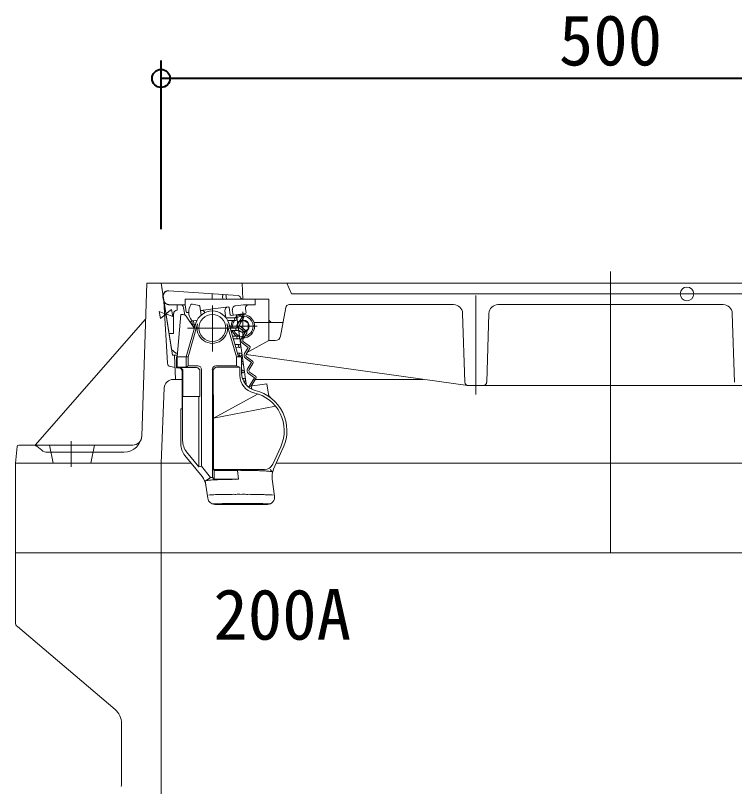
# Model space of a CAD drawing. Units: millimetres at full size, sheet at 1:20; details may follow other scales. Extents: x -4514 to 4514, y -3160 to 3160.
# Drawn here: x -1337.8 to -937.8, y 716.3 to 1144.9 of the extents above; entities that cross this region are included whole.
import ezdxf
from ezdxf.enums import TextEntityAlignment as Align

# ---------------------------------------------------------------- set-up
doc = ezdxf.new("R2010")
doc.units = ezdxf.units.MM
doc.header["$LTSCALE"] = 20
doc.header["$PDMODE"] = 32
doc.header["$PDSIZE"] = 10
for name, color, linetype, lineweight in [('0-7_TEMP01', 3, 'Continuous', 18), ('0-9_躯体', 7, 'Continuous', 9), ('0-E_寸法', 1, 'Continuous', 40)]:
    doc.layers.add(name, color=color, linetype=linetype, lineweight=lineweight)
doc.layers.add('0-F_注釈', color=1, linetype='Continuous')
doc.styles.add('ＭＳ ゴシック', font='')
doc.styles.get('ＭＳ ゴシック').set_extended_font_data('MS Gothic')

msp = doc.modelspace()

# ---------------------------------------------------------------- linework, layer by layer
at = {"layer": '0-7_TEMP01'}
for p, q in [((-1006.75, 1002.47), (-1006.75, 846.11)), ((-1081.75, 989.11), (-1081.75, 934.11)), ((-1228.24, 983.6), (-1228.24, 958.11)), ((-1211.25, 980.11), (-1211.25, 964.11)), ((-1241.96, 971.11), (-1214.79, 971.11)), ((-1219.25, 972.11), (-1203.24, 972.11)), ((-1306.75, 908.31), (-1306.75, 893.93)), ((-1337.74, 846.11), (-675.75, 846.11))]:
    msp.add_line(p, q, dxfattribs=at)
at = {"layer": '0-9_躯体'}
for p, q in [((-1264.74, 996.11), (-1267.46, 910.95)), ((-1264.74, 996.11), (-748.75, 996.11)), ((-756.74, 996.11), (-1256.75, 996.11)), ((-1250.41, 956.11), (-1256.75, 996.11)), ((-1250.89, 959.11), (-1256.75, 996.11)), ((-1211.74, 996.11), (-1211.25, 987.11)), ((-1186.74, 996.11), (-1184.24, 990.11)), ((-1213.93, 989.18), (-1252.5, 991.85)), ((-844.24, 990.11), (-1184.24, 990.11)), ((-1255.42, 986.68), (-1255.68, 988.45)), ((-1255.28, 986.68), (-1255.52, 988.44)), ((-1255.16, 986.11), (-1253.24, 951.54)), ((-1204.68, 987.1), (-1243.38, 987.1)), ((-1243.38, 987.1), (-1243.38, 984.1)), ((-1228.39, 988.68), (-1228.36, 989.07)), ((-1228.39, 988.68), (-1228.39, 987.1)), ((-1228.36, 989.07), (-1228.34, 989.35)), ((-1228.33, 989.67), (-1228.32, 989.8)), ((-1222.52, 988.52), (-1222.5, 988.81)), ((-1222.52, 988.52), (-1222.38, 987.1)), ((-1222.5, 988.81), (-1222.49, 989)), ((-1222.49, 989.16), (-1222.47, 989.32)), ((-1222.49, 989), (-1222.49, 989.16)), ((-1220.6, 988.45), (-1220.43, 987.1)), ((-1211.25, 987.11), (-1196.74, 987.11)), ((-1204.38, 984.4), (-1204.38, 986.8)), ((-1196.74, 987.11), (-1196.74, 964.11)), ((-1243.38, 984.1), (-1252.45, 984.1)), ((-1247.74, 984.1), (-1247.74, 981.11)), ((-1244.19, 982.38), (-1243.62, 978.37)), ((-1243.38, 984.1), (-1242.83, 980.12)), ((-1239.23, 984.45), (-1235.61, 983.67)), ((-1235.22, 983.25), (-1234.53, 978.34)), ((-1234.57, 980.78), (-1219.52, 982.89)), ((-1218.95, 982.47), (-1218.39, 978.5)), ((-1215.42, 983.47), (-1210.95, 984.1)), ((-1210.95, 984.1), (-1204.68, 984.1)), ((-1209.77, 981.82), (-1209.49, 979.76)), ((-1187.41, 982.46), (-1190.3, 966.57)), ((-1094.08, 984.11), (-1185.44, 984.11)), ((-944.08, 984.11), (-1069.41, 984.11)), ((-1249.75, 979.11), (-1249.75, 968.11)), ((-1247.74, 955.11), (-1245.75, 978.61)), ((-1247.74, 955.11), (-1245.75, 978.61)), ((-1245.75, 978.61), (-1244.51, 978.61)), ((-1245.75, 978.61), (-1244.51, 978.61)), ((-1238.23, 970.79), (-1242.85, 977.72)), ((-1242.26, 979.7), (-1241.38, 979.82)), ((-1234.57, 980.78), (-1234.37, 980.81)), ((-1221.22, 980.64), (-1220.69, 976.84)), ((-1209.91, 979.19), (-1217.83, 978.08)), ((-1217.12, 981.21), (-1216.7, 978.24)), ((-1214.85, 978.47), (-1209.45, 940.05)), ((-1211.7, 977.24), (-1213.79, 973.82)), ((-1213.67, 978.66), (-1211.7, 977.24)), ((-1212.25, 978.87), (-1211.11, 978.05)), ((-1089.09, 979.27), (-1087.81, 941.04)), ((-1075.68, 941.04), (-1074.41, 979.27)), ((-937.81, 941.04), (-939.09, 979.27)), ((-1326.74, 906.11), (-1265.38, 976.11)), ((-1242.75, 955.11), (-1237.38, 973.74)), ((-1241.75, 955.11), (-1236.41, 973.48)), ((-1236.68, 975.44), (-1240.95, 974.84)), ((-1239.7, 973), (-1237.48, 973.34)), ((-1239.61, 974.98), (-1239.28, 972.64)), ((-1238.63, 975.13), (-1238.09, 971.33)), ((-1238.23, 970.79), (-1237.38, 973.74)), ((-1220.6, 976.78), (-1215.36, 976.74)), ((-1214.74, 955.11), (-1220.09, 973.48)), ((-1219.72, 975.29), (-1215.15, 975.25)), ((-1213.75, 955.11), (-1219.12, 973.74)), ((-1211.25, 975.54), (-1214.24, 973.81)), ((-1214.24, 973.81), (-1214.24, 971.29)), ((-1210.84, 976.72), (-1212.93, 973.3)), ((-1211.25, 975.54), (-1208.25, 973.81)), ((-1208.25, 973.81), (-1208.25, 970.41)), ((-1205.15, 974.11), (-1189.16, 974.11)), ((-1194.75, 974.11), (-1188.93, 974.11)), ((-1239.28, 972.63), (-1239.38, 972.51)), ((-1218.4, 971.32), (-1214.59, 971.29)), ((-1217.99, 969.83), (-1214.38, 969.81)), ((-1211.25, 968.68), (-1213.26, 969.84)), ((-1213.24, 971.15), (-1209.98, 968.82)), ((-1212.66, 971.96), (-1209.39, 969.63)), ((-1209.98, 968.82), (-1212.07, 965.39)), ((-1211.25, 968.68), (-1208.25, 970.41)), ((-1252.31, 968.11), (-1249.75, 968.11)), ((-1217.05, 966.61), (-1213.93, 966.59)), ((-1216.61, 965.12), (-1213.73, 965.1)), ((-1209.13, 968.29), (-1211.22, 964.87)), ((-1215.69, 961.91), (-1213.28, 961.89)), ((-1215.27, 960.42), (-1213.07, 960.39)), ((-1211.53, 962.72), (-1208.27, 960.39)), ((-1210.95, 963.54), (-1207.68, 961.2)), ((-1208.27, 960.39), (-1210.36, 956.96)), ((-1196.74, 964.11), (-1209.15, 957.29)), ((-1196.74, 964.11), (-1193.25, 964.11)), ((-1248.57, 957.11), (-1250.89, 959.11)), ((-1250.41, 956.11), (-1247.62, 956.11)), ((-1249.24, 956.11), (-1248.75, 942.61)), ((-1248.57, 957.11), (-1247.55, 957.11)), ((-1214.34, 957.19), (-1212.61, 957.18)), ((-1213.9, 955.71), (-1212.4, 955.7)), ((-1207.41, 959.86), (-1209.51, 956.44)), ((-1209.47, 956.35), (-1086.09, 939.13)), ((-1248.11, 955.11), (-1241.75, 955.11)), ((-1248.11, 955.11), (-1248.11, 949.04)), ((-1248.11, 955.11), (-1248.11, 949.04)), ((-1247.74, 955.11), (-1247.74, 949.3)), ((-1242.75, 955.11), (-1242.75, 949.3)), ((-1241.75, 955.11), (-1241.75, 950.11)), ((-1214.74, 955.11), (-1211.99, 955.11)), ((-1214.74, 955.11), (-1214.74, 950.11)), ((-1211.99, 955.11), (-1211.99, 946.18)), ((-1209.82, 954.29), (-1206.55, 951.96)), ((-1209.23, 955.11), (-1205.97, 952.77)), ((-1206.55, 951.96), (-1208.64, 948.53)), ((-1205.7, 951.44), (-1207.79, 948.02)), ((-1251.57, 949.67), (-1248.99, 949.25)), ((-1247.74, 949.3), (-1248.11, 949.04)), ((-1246.99, 949.04), (-1248.11, 949.04)), ((-1242.75, 949.3), (-1247.74, 949.3)), ((-1237.11, 949.11), (-1246.74, 949.11)), ((-1241.75, 950.11), (-1242.75, 949.3)), ((-1236.25, 950.11), (-1241.75, 950.11)), ((-1234.24, 948.11), (-1234.24, 894.28)), ((-1228.24, 948.11), (-1228.24, 888.11)), ((-1227.75, 947.28), (-1227.62, 921.11)), ((-1214.74, 950.11), (-1226.25, 950.11)), ((-1212.99, 949.3), (-1225.74, 949.3)), ((-1211.98, 947.78), (-1211.29, 947.77)), ((-1245, 947.04), (-1245, 926.31)), ((-1244.57, 947.11), (-1244.57, 933.11)), ((-1235.11, 947.11), (-1235.11, 933.11)), ((-1211.98, 946.29), (-1211.08, 946.29)), ((-1211.5, 943.08), (-1210.63, 943.07)), ((-1208.1, 945.87), (-1204.84, 943.53)), ((-1204.84, 943.53), (-1207.62, 938.98)), ((-1207.52, 946.68), (-1204.26, 944.35)), ((-1203.98, 943.01), (-1206.56, 938.8)), ((-1249.95, 942.61), (-1244.98, 942.61)), ((-1210.87, 941.59), (-1210.42, 941.58)), ((-1197.84, 940.03), (-1208.43, 938.54)), ((-1208.42, 938.53), (-1206.56, 938.8)), ((-1207.62, 938.98), (-1207.56, 938.67)), ((-1206.56, 938.8), (-1206.22, 937.13)), ((-1204.75, 942.61), (-1111.03, 942.61)), ((-1197.84, 940.03), (-1197.06, 934.45)), ((-927.68, 939.11), (-1085.81, 939.11)), ((-1256.75, 896.11), (-1254.95, 937.83)), ((-1202.82, 934.47), (-1227.62, 921.11)), ((-1245, 933.11), (-1235.11, 933.11)), ((-1244.75, 933.11), (-1244.75, 908.57)), ((-1235.74, 933.11), (-1235.74, 893.92)), ((-1245.75, 926.31), (-1245, 926.31)), ((-1245.75, 926.31), (-1245.75, 906.63)), ((-1193.05, 927.65), (-1227.62, 921.11)), ((-1227.62, 921.11), (-1227.62, 892.48)), ((-1336.83, 905.21), (-1337.74, 896.11)), ((-1335.84, 906.11), (-1272.46, 906.11)), ((-1325.93, 905.45), (-1323.12, 903.2)), ((-1318.75, 906.11), (-1316.74, 896.11)), ((-1293.75, 906.11), (-1295.74, 896.11)), ((-1194.67, 895.4), (-1190.2, 905.15)), ((-1194.17, 892.63), (-1188.76, 904.7)), ((-1188.84, 904.52), (-1188.8, 904.61)), ((-1319.99, 902.11), (-1277.43, 902.11)), ((-1233.96, 888.54), (-1243.52, 900.33)), ((-1235.74, 893.92), (-1242.52, 902.28)), ((-1337.74, 896.11), (-1337.74, 846.11)), ((-1337.74, 896.11), (-1240.18, 896.11)), ((-1256.75, 896.11), (-1256.75, 846.11)), ((-1192.52, 896.11), (-756.74, 896.11)), ((-1234.24, 894.28), (-1235.74, 893.92)), ((-1229.25, 888.11), (-1234.24, 894.28)), ((-1227.17, 892.03), (-1227.62, 892.48)), ((-1199.22, 892.48), (-1227.62, 892.48)), ((-1227.17, 892.03), (-1227.17, 887.13)), ((-1214.32, 892.03), (-1227.17, 892.03)), ((-1214.32, 892.03), (-1213.62, 887.04)), ((-1196.01, 892.48), (-1194.85, 891.11)), ((-1229.25, 888.11), (-1232.17, 886.11)), ((-1194.96, 887.14), (-1193.62, 877.67)), ((-1232.17, 886.12), (-1230.83, 876.55)), ((-1213.62, 887.04), (-1227.07, 887.04)), ((-1226.87, 873.11), (-1197.58, 873.11)), ((-1337.74, 846.11), (-1006.75, 846.11)), ((-1337.74, 846.11), (-1337.74, 807.52)), ((-1256.75, 846.11), (-1256.75, 646.11)), ((-715.75, 846.11), (-1006.75, 846.11)), ((-1336.66, 805.21), (-1282.35, 759.11)), ((-1278.74, 751.43), (-1278.74, 717.94))]:
    msp.add_line(p, q, dxfattribs=at)
for points in [[(-1255.52, 988.44), (-1255.54, 988.6), (-1255.55, 988.76), (-1255.55, 988.92), (-1255.54, 989.09), (-1255.53, 989.24), (-1255.5, 989.4), (-1255.47, 989.56), (-1255.42, 989.72), (-1255.37, 989.87), (-1255.31, 990.02), (-1255.25, 990.17), (-1255.17, 990.31), (-1255.09, 990.45), (-1255, 990.59), (-1254.9, 990.72), (-1254.8, 990.84), (-1254.68, 990.96), (-1254.57, 991.07), (-1254.45, 991.17), (-1254.32, 991.28), (-1254.18, 991.37), (-1254.05, 991.45), (-1253.91, 991.53), (-1253.76, 991.6), (-1253.61, 991.66), (-1253.46, 991.71), (-1253.31, 991.75), (-1253.14, 991.79), (-1252.98, 991.82), (-1252.83, 991.84), (-1252.67, 991.85), (-1252.51, 991.85), (-1252.34, 991.85)], [(-1228.32, 989.8), (-1228.31, 989.93), (-1228.31, 989.97), (-1228.31, 990.02), (-1228.31, 990.07), (-1228.31, 990.1), (-1228.31, 990.12), (-1228.31, 990.15), (-1228.31, 990.17), (-1228.31, 990.17)], [(-1252.3, 984.1), (-1252.46, 984.1), (-1252.62, 984.12), (-1252.78, 984.13), (-1252.94, 984.17), (-1253.09, 984.21), (-1253.24, 984.25), (-1253.39, 984.3), (-1253.54, 984.37), (-1253.68, 984.43), (-1253.82, 984.51), (-1253.95, 984.6), (-1254.09, 984.69), (-1254.21, 984.79), (-1254.33, 984.89), (-1254.44, 985), (-1254.56, 985.12), (-1254.65, 985.24), (-1254.75, 985.37), (-1254.84, 985.5), (-1254.92, 985.63), (-1255, 985.77), (-1255.06, 985.92), (-1255.12, 986.06), (-1255.17, 986.21), (-1255.21, 986.37), (-1255.25, 986.53), (-1255.28, 986.68)], [(-1228.34, 989.35), (-1228.33, 989.59), (-1228.33, 989.67)], [(-1222.47, 989.32), (-1222.47, 989.45), (-1222.47, 989.51), (-1222.47, 989.56), (-1222.47, 989.61), (-1222.47, 989.65), (-1222.47, 989.69), (-1222.47, 989.72), (-1222.47, 989.74), (-1222.47, 989.76), (-1222.47, 989.77)], [(-1220.6, 988.45), (-1220.6, 988.55), (-1220.6, 988.64), (-1220.6, 988.73), (-1220.6, 988.82), (-1220.6, 988.9), (-1220.6, 988.98), (-1220.61, 989.07), (-1220.61, 989.14), (-1220.62, 989.21), (-1220.62, 989.27), (-1220.63, 989.34), (-1220.65, 989.4), (-1220.65, 989.45), (-1220.66, 989.5), (-1220.68, 989.54), (-1220.69, 989.57), (-1220.71, 989.6), (-1220.72, 989.62), (-1220.73, 989.64), (-1220.75, 989.65), (-1220.77, 989.65)], [(-1214.74, 950.11), (-1212.99, 949.3), (-1212.99, 944.88)], [(-1229.25, 888.11), (-1228.24, 888.11), (-1227.17, 887.13)]]:
    msp.add_lwpolyline(points, dxfattribs=at)
for points in [[(-1254.01, 978.93), (-1250.28, 977.5), (-1250.9, 981.45)], [(-1254.04, 978.92), (-1257.78, 980.36), (-1257.15, 976.41)]]:
    msp.add_lwpolyline(points, close=True, dxfattribs=at)
for centre, radius in [((-964.28, 990.11), 3.81), ((-1228.24, 971.11), 7.5), ((-1215.25, 976), 0.75), ((-1214.49, 970.55), 0.75), ((-1213.83, 965.85), 0.75), ((-1213.17, 961.14), 0.75), ((-1212.51, 956.43), 0.75), ((-1211.19, 947.03), 0.75)]:
    msp.add_circle(centre, radius, dxfattribs=at)
for centre, radius, start, end in [((-1252.71, 988.87), 3, 86.027, 187.97), ((-1252.45, 987.1), 3, 187.97, 270), ((-1214.03, 987.68), 1.5, 17.799, 86.027), ((-1211.18, 988.6), 1.5, 197.799, 270), ((-1204.68, 986.8), 0.3, 0, 90), ((-1246.16, 982.1), 2, 8, 90), ((-1233.88, 980.1), 7.5, 148.67, 217.811), ((-1239.44, 983.48), 1, 77.776, 148.67), ((-1235.72, 983.19), 0.5, 8, 77.776), ((-1219.24, 980.92), 2, 97.953, 188), ((-1219.45, 982.4), 0.5, 8, 98), ((-1215.13, 981.49), 2, 98, 188), ((-1207.8, 982.1), 2, 90, 188), ((-1204.68, 984.4), 0.3, 270, 0), ((-1185.44, 982.11), 2, 90, 169.695), ((-1094.08, 979.11), 5, 1.909, 90), ((-1069.41, 979.11), 5, 90, 178.091), ((-944.08, 979.11), 5, 1.909, 90), ((-1247.74, 979.11), 2, 90, 180), ((-1244.51, 976.61), 2, 33.755, 90), ((-1244.51, 976.61), 2, 33.755, 90), ((-1242.33, 980.19), 0.5, 188, 278), ((-1228.24, 971.11), 9.5, 16.083, 163.917), ((-1228.24, 971.11), 9.5, 16.083, 163.917), ((-1234.53, 980.48), 0.3, 98, 188), ((-1234.1, 978.82), 2, 27.333, 98), ((-1217.9, 978.58), 0.5, 188, 278), ((-1211.25, 972.11), 6.5, 0, 134.446), ((-1211.25, 972.11), 5.7, 0, 125.623), ((-1211.7, 977.24), 1, 328.57, 54.43), ((-1209.98, 979.69), 0.5, 278, 8), ((-1239.02, 976.12), 1, 217.811, 278), ((-1228.24, 971.11), 8.5, 163.8, 16.2), ((-1211.25, 972.11), 6.5, 150.768, 187.002), ((-1211.25, 972.11), 5.7, 146.362, 188.066), ((-1211.25, 972.11), 3.44, 0, 193.678), ((-1212.08, 972.78), 2, 148.57, 234.43), ((-1212.08, 972.78), 1, 148.57, 234.43), ((-1194.75, 976.11), 2, 180, 270), ((-1211.25, 972.11), 6.5, 200.437, 237.754), ((-1211.25, 972.11), 5.7, 203.548, 0), ((-1211.25, 972.11), 3.44, 221.95, 0), ((-1211.25, 972.11), 6.5, 270, 0), ((-1209.98, 968.82), 1, 328.57, 54.43), ((-1210.37, 964.35), 2, 148.57, 234.43), ((-1211.25, 972.11), 6.5, 262.384, 270), ((-1210.37, 964.35), 1, 148.57, 234.43), ((-1193.25, 967.11), 3, 270, 349.695), ((-1208.27, 960.39), 1, 328.57, 54.43), ((-1208.65, 955.92), 2, 148.57, 234.43), ((-1208.65, 955.92), 1, 148.57, 234.43), ((-1251.23, 951.65), 2, 183.194, 260.538), ((-1211.84, 951.74), 0.75, 0, 101.287), ((-1211.84, 951.74), 0.75, 259.249, 0), ((-1206.55, 951.96), 1, 328.57, 54.43), ((-1246.99, 947.04), 2, 0, 90), ((-1246.57, 947.11), 2, 0, 90), ((-1237.11, 947.11), 2, 0, 90), ((-1236.25, 948.11), 2, 0, 90), ((-1226.25, 948.11), 2, 90, 180), ((-1225.74, 947.3), 2, 90, 180.273), ((-1206.93, 947.5), 2, 148.57, 234.43), ((-1206.93, 947.5), 1, 148.57, 234.43), ((-1202.99, 944.88), 10, 180, 257.611), ((-1201.99, 946.18), 10, 180, 256.403), ((-1210.52, 942.32), 0.75, 0, 168.093), ((-1204.84, 943.53), 1, 328.57, 54.43), ((-1249.95, 937.61), 5, 90, 177.537), ((-1210.52, 942.32), 0.75, 239.403, 0), ((-1085.81, 941.11), 2, 181.909, 270), ((-1077.68, 941.11), 2, 270, 358.091), ((-1209.75, 914.11), 21.5, 335.368, 77.611), ((-1209.75, 914.11), 23, 335.368, 76.403), ((-1209.75, 914.11), 23, 335.368, 76.403), ((-1194.08, 934.86), 3, 188, 232.964), ((-1277.43, 912.11), 10, 270, 358.172), ((-1272.46, 911.11), 5, 270, 358.172), ((-1234.75, 908.57), 10, 180, 219.017), ((-1335.84, 905.11), 1, 90, 174.289), ((-1327.8, 903.11), 3, 51.34, 90), ((-1235.74, 906.63), 10, 180, 219.017), ((-1209.75, 914.11), 23, 335.478, 335.835), ((-1319.99, 907.11), 5, 231.34, 270), ((-1213.41, 872.74), 19.32, 87.0399, 92.6893), ((-1211.61, 872.9), 19.14, 86.7672, 92.4166), ((-1209.83, 873.25), 18.79, 86.4873, 92.1367), ((-1208.1, 873.76), 18.24, 86.1925, 91.8418), ((-1206.41, 874.45), 17.52, 85.8774, 91.5268), ((-1204.82, 875.29), 16.64, 85.5313, 91.1806), ((-1203.3, 876.29), 15.59, 85.1418, 90.7912), ((-1201.9, 877.43), 14.38, 84.6919, 90.3413), ((-1200.61, 878.71), 13.05, 84.1547, 89.804), ((-1199.46, 880.11), 11.59, 83.4875, 89.1369), ((-1199.22, 897.49), 5, 270, 335.368), ((-1198.45, 881.62), 10.01, 82.6183, 88.2676), ((-1197.59, 883.21), 8.34, 81.4081, 87.0575), ((-1196.89, 884.88), 6.6, 79.5786, 85.2279), ((-1185.05, 888.54), 10, 155.835, 188), ((-1241.72, 882.24), 10, 8, 39.017), ((-1196.36, 886.61), 4.8, 76.3917, 82.0411), ((-1196.01, 888.39), 3, 69.3541, 75.0034), ((-1195.83, 890.19), 1.32, 43.0396, 48.6889), ((-1195.8, 891.96), 1.28, 315.5435, 315.7157), ((-1195.81, 891.9), 1.25, 317.8248, 317.9969), ((-1195.79, 891.74), 1.14, 323.8496, 324.0217), ((-1195.8, 891.68), 1.11, 326.6525, 326.8246), ((-1195.8, 891.63), 1.08, 328.8597, 329.0318), ((-1195.79, 891.85), 1.21, 319.2614, 319.4335), ((-1195.8, 891.78), 1.18, 322.1671, 322.3392), ((-1195.79, 891.25), 0.94, 350.7516, 350.9237), ((-1195.78, 891.18), 0.92, 354.9442, 355.1163), ((-1195.79, 891.13), 0.93, 358.0663, 358.2385), ((-1195.79, 891.41), 0.98, 340.9263, 341.0984), ((-1195.79, 891.36), 0.965, 343.7247, 343.8968), ((-1195.78, 891.29), 0.94, 347.6492, 347.8213), ((-1195.78, 891.57), 1.04, 331.8738, 332.0459), ((-1195.79, 891.52), 1.02, 334.5942, 334.7664), ((-1195.78, 891.45), 0.99, 338.0052, 338.1773), ((-1230.31, 886.25), 1.88, 183.9394, 184.0056), ((-1230.31, 886.32), 1.88, 186.3071, 186.3733), ((-1231.2, 885.25), 1.3, 132.5353, 138.1352), ((-1231.24, 885.51), 1.12, 145.4548, 145.6852), ((-1231.24, 885.58), 1.08, 148.3806, 148.6109), ((-1230.33, 886.06), 1.84, 177.5474, 177.6136), ((-1230.33, 886.06), 1.84, 177.5474, 177.6136), ((-1230.36, 886.11), 1.81, 179.1484, 179.2147), ((-1230.33, 886.11), 1.84, 179.16, 179.2262), ((-1230.33, 885.27), 2.04, 154.8176, 154.8838), ((-1231.24, 885.72), 1.01, 155.5803, 155.8106), ((-1231.24, 885.8), 0.985, 159.9388, 160.1692), ((-1230.33, 886.15), 1.84, 180.7738, 180.84), ((-1230.33, 886.18), 1.84, 181.5804, 181.6467), ((-1230.33, 886.23), 1.84, 183.1914, 183.2576), ((-1230.33, 886.23), 1.84, 183.1914, 183.2576), ((-1231.24, 885.93), 0.945, 168.0428, 168.2731), ((-1230.33, 886.2), 1.84, 182.3864, 182.4526), ((-1230.33, 886.27), 1.85, 184.7973, 184.8635), ((-1230.33, 886.3), 1.85, 185.5976, 185.6638), ((-1230.33, 886.32), 1.85, 186.3956, 186.4619), ((-1230.33, 886.37), 1.86, 187.984, 188.0502), ((-1231.23, 885.37), 1.22, 139.6278, 139.8581), ((-1231.23, 885.43), 1.17, 142.138, 142.3684), ((-1231.24, 885.65), 1.04, 152.0304, 152.2607), ((-1231.24, 885.87), 0.96, 164.1227, 164.353), ((-1231.24, 886.01), 0.93, 172.9874, 173.2177), ((-1231.24, 886.08), 0.925, 177.5758, 177.8061), ((-1231.22, 885.08), 1.43, 130.2266, 130.4569), ((-1231.22, 885.15), 1.38, 132.2423, 132.4726), ((-1231.23, 885.22), 1.31, 134.1946, 134.4249), ((-1231.22, 885.29), 1.26, 136.794, 137.0243), ((-1231.22, 885.01), 1.49, 128.1393, 128.3696), ((-1231.03, 883.53), 2.88, 105.7104, 111.3103), ((-1230.7, 881.83), 4.61, 98.4134, 104.0133), ((-1230.2, 880.17), 6.33, 95.0974, 100.6972), ((-1229.54, 878.56), 8, 93.1853, 98.7852), ((-1228.72, 877.03), 9.6, 91.9288, 97.5287), ((-1227.77, 875.59), 11.11, 91.0221, 96.622), ((-1226.68, 874.24), 12.52, 90.3284, 95.9283), ((-1225.46, 873.02), 13.81, 89.768, 95.3679), ((-1224.12, 871.91), 14.97, 89.302, 94.9019), ((-1222.68, 870.94), 15.98, 88.8984, 94.4983), ((-1221.16, 870.12), 16.86, 88.5386, 94.1385), ((-1219.56, 869.45), 17.56, 88.2132, 93.8131), ((-1217.91, 868.93), 18.09, 87.9088, 93.5087), ((-1216.21, 868.58), 18.46, 87.6193, 93.2192), ((-1214.48, 868.4), 18.66, 87.3387, 92.9386), ((-1224.09, 864.33), 14.27, 86.7332, 95.8508), ((-1221.74, 862.65), 15.99, 86.3614, 95.479), ((-1219.17, 861.37), 17.32, 86.0555, 95.1731), ((-1216.42, 860.5), 18.21, 85.7868, 94.9044), ((-1213.57, 860.08), 18.64, 85.5369, 94.6545), ((-1210.69, 860.12), 18.6, 85.2918, 94.4094), ((-1207.85, 860.62), 18.09, 85.0401, 94.1577), ((-1205.12, 861.56), 17.12, 84.7662, 93.8838), ((-1202.59, 862.91), 15.72, 84.4516, 93.5692), ((-1200.29, 864.65), 13.93, 84.0639, 93.1815), ((-1226.87, 877.11), 4, 188, 270), ((-1229.13, 871.26), 7.13, 89.1499, 98.2675), ((-1227.83, 868.69), 9.78, 87.9353, 97.0529), ((-1226.13, 866.37), 12.17, 87.2218, 96.3394), ((-1198.31, 866.74), 11.78, 83.5475, 92.6651), ((-1197.58, 877.11), 4, 270, 8), ((-1196.67, 869.12), 9.34, 82.7771, 91.8947), ((-1195.43, 871.72), 6.66, 81.4127, 90.5303), ((-1227.16, 863.67), 9.72, 88.8042, 96.221), ((-1225.82, 861.75), 11.7, 88.1955, 95.6123), ((-1224.23, 860.02), 13.48, 87.7576, 95.1743), ((-1222.44, 858.51), 15.04, 87.4176, 94.8343), ((-1220.46, 857.24), 16.34, 87.1357, 94.5525), ((-1218.34, 856.24), 17.38, 86.8928, 94.3096), ((-1216.11, 855.51), 18.11, 86.6731, 94.0898), ((-1213.8, 855.09), 18.55, 86.4671, 93.8839), ((-1211.46, 854.96), 18.68, 86.2682, 93.6849), ((-1209.12, 855.15), 18.5, 86.0682, 93.4849), ((-1206.82, 855.62), 18, 85.8606, 93.2773), ((-1204.6, 856.39), 17.21, 85.6376, 93.0543), ((-1202.5, 857.45), 16.12, 85.3885, 92.8053), ((-1200.55, 858.76), 14.78, 85.099, 92.5157), ((-1198.79, 860.31), 13.18, 84.7445, 92.1612), ((-1197.25, 862.08), 11.36, 84.2814, 91.6982), ((-1334.75, 807.52), 3, 180, 230.195), ((-1288.74, 751.43), 10, 0, 50.194), ((-1288.74, 717.94), 10, 350.538, 0)]:
    msp.add_arc(centre, radius, start, end, dxfattribs=at)
at = {"layer": '0-E_寸法'}
for p, q in [((-1256.75, 1026.11), (-1256.75, 1119.82)), ((-756.74, 1109.82), (-1256.75, 1109.82))]:
    msp.add_line(p, q, dxfattribs=at)
msp.add_point((-1256.75, 1109.82), dxfattribs=at)

# ---------------------------------------------------------------- texts
at = {"layer": '0-E_寸法', "style": 'ＭＳ ゴシック'}
msp.add_text('500', height=28.15, dxfattribs=at).set_placement((-1035.55, 1108.6), align=Align.BOTTOM_LEFT)
at = {"layer": '0-F_注釈', "style": 'ＭＳ ゴシック'}
msp.add_text('200A', height=28.15, dxfattribs=at).set_placement((-1227.69, 789.48), align=Align.BOTTOM_LEFT)

doc.saveas('drawing.dxf')
